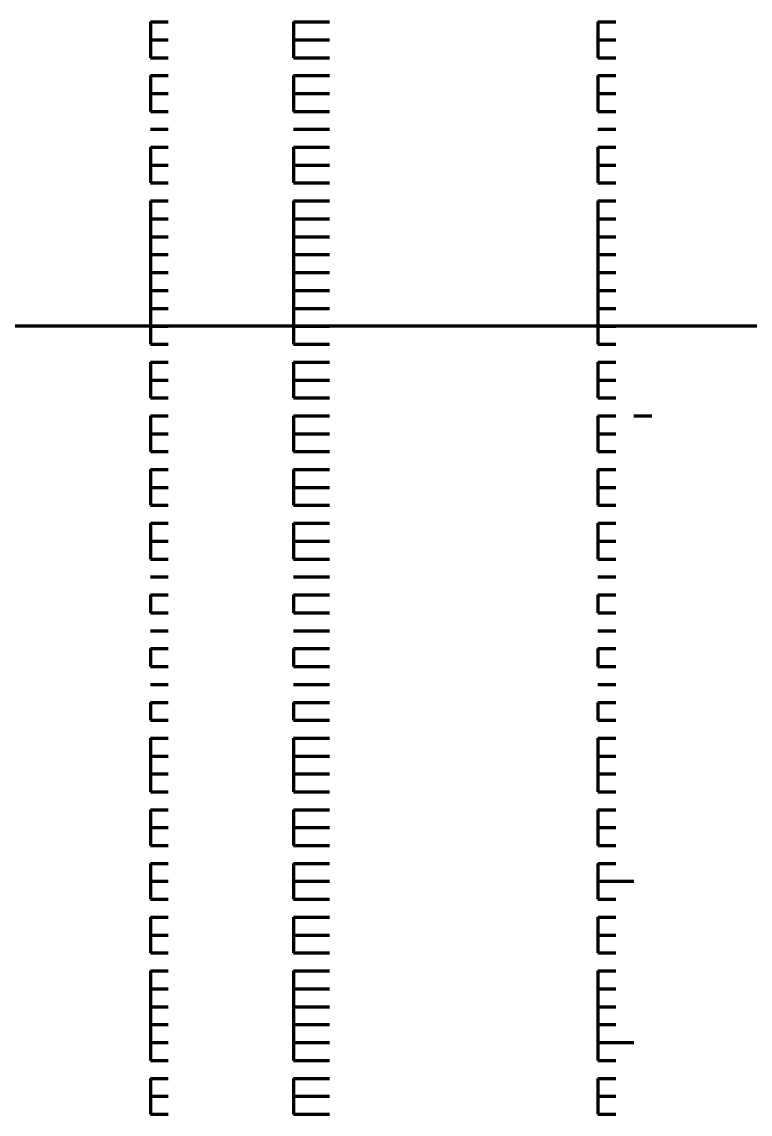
# Model space of a CAD drawing. Header units: inches. Extents: x 16 to 776, y 37 to 575.
# Drawn here: x 667.14 to 673.92, y 328.5 to 338.67 of the extents above; entities that cross this region are included whole.
import ezdxf

# ---------------------------------------------------------------- set-up
doc = ezdxf.new("R2010")
doc.units = ezdxf.units.IN
doc.header["$MEASUREMENT"] = 0
doc.layers.add('P', color=250, linetype='CONTINUOUS', lineweight=100)

msp = doc.modelspace()

# ---------------------------------------------------------------- linework, layer by layer
at = {"layer": 'P', "color": 0, "linetype": 'Continuous'}
for points in [[(668.333, 338.667), (668.333, 338.667)], [(668.333, 338.667), (668.5, 338.667)], [(668.333, 338.667), (668.333, 338.5)], [(668.333, 338.667), (668.5, 338.667)], [(668.333, 338.667), (668.333, 338.667)], [(669.667, 338.667), (669.833, 338.667)], [(669.667, 338.667), (669.667, 338.5)], [(669.667, 338.667), (669.833, 338.667)], [(669.833, 338.667), (670, 338.667)], [(669.833, 338.667), (670, 338.667)], [(672.5, 338.667), (672.667, 338.667)], [(672.5, 338.667), (672.5, 338.5)], [(672.5, 338.667), (672.667, 338.667)], [(672.667, 338.667), (672.667, 338.667)], [(672.667, 338.667), (672.667, 338.667)], [(668.333, 338.5), (668.333, 338.5)], [(668.333, 338.5), (668.5, 338.5)], [(668.333, 338.5), (668.333, 338.333)], [(668.333, 338.5), (668.5, 338.5)], [(668.333, 338.5), (668.333, 338.5)], [(669.667, 338.5), (669.833, 338.5)], [(669.667, 338.5), (669.667, 338.333)], [(669.667, 338.5), (669.833, 338.5)], [(669.833, 338.5), (670, 338.5)], [(669.833, 338.5), (670, 338.5)], [(672.5, 338.5), (672.667, 338.5)], [(672.5, 338.5), (672.5, 338.333)], [(672.5, 338.5), (672.667, 338.5)], [(672.667, 338.5), (672.667, 338.5)], [(672.667, 338.5), (672.667, 338.5)], [(668.333, 338.333), (668.333, 338.333)], [(668.333, 338.333), (668.5, 338.333)], [(668.333, 338.333), (668.333, 338.333)], [(668.333, 338.333), (668.333, 338.333)], [(668.333, 338.333), (668.5, 338.333)], [(668.333, 338.333), (668.5, 338.333)], [(668.333, 338.333), (668.333, 338.333)], [(668.333, 338.333), (668.5, 338.333)], [(668.333, 338.333), (668.333, 338.333)], [(669.667, 338.333), (669.833, 338.333)], [(669.667, 338.333), (669.667, 338.333)], [(669.667, 338.333), (669.833, 338.333)], [(669.667, 338.333), (669.833, 338.333)], [(669.667, 338.333), (669.833, 338.333)], [(669.833, 338.333), (670, 338.333)], [(669.833, 338.333), (670, 338.333)], [(669.833, 338.333), (670, 338.333)], [(669.833, 338.333), (670, 338.333)], [(672.5, 338.333), (672.667, 338.333)], [(672.5, 338.333), (672.5, 338.333)], [(672.5, 338.333), (672.667, 338.333)], [(672.5, 338.333), (672.667, 338.333)], [(672.5, 338.333), (672.667, 338.333)], [(672.667, 338.333), (672.667, 338.333)], [(672.667, 338.333), (672.667, 338.333)], [(672.667, 338.333), (672.667, 338.333)], [(672.667, 338.333), (672.667, 338.333)], [(668.333, 338.167), (668.333, 338.167)], [(668.333, 338.167), (668.5, 338.167)], [(668.333, 338.167), (668.333, 338)], [(668.333, 338.167), (668.5, 338.167)], [(668.333, 338.167), (668.333, 338.167)], [(669.667, 338.167), (669.833, 338.167)], [(669.667, 338.167), (669.667, 338)], [(669.667, 338.167), (669.833, 338.167)], [(669.833, 338.167), (670, 338.167)], [(669.833, 338.167), (670, 338.167)], [(672.5, 338.167), (672.667, 338.167)], [(672.5, 338.167), (672.5, 338)], [(672.5, 338.167), (672.667, 338.167)], [(672.667, 338.167), (672.667, 338.167)], [(672.667, 338.167), (672.667, 338.167)], [(668.333, 338), (668.333, 338)], [(668.333, 338), (668.5, 338)], [(668.333, 338), (668.333, 338)], [(668.333, 338), (668.333, 338)], [(668.333, 338), (668.5, 338)], [(668.333, 338), (668.5, 338)], [(668.333, 338), (668.333, 338)], [(668.333, 338), (668.333, 337.833)], [(668.333, 338), (668.5, 338)], [(668.333, 338), (668.333, 338)], [(669.667, 338), (669.833, 338)], [(669.667, 338), (669.667, 338)], [(669.667, 338), (669.833, 338)], [(669.667, 338), (669.833, 338)], [(669.667, 338), (669.667, 337.833)], [(669.667, 338), (669.833, 338)], [(669.833, 338), (670, 338)], [(669.833, 338), (670, 338)], [(669.833, 338), (670, 338)], [(669.833, 338), (670, 338)], [(672.5, 338), (672.667, 338)], [(672.5, 338), (672.5, 338)], [(672.5, 338), (672.667, 338)], [(672.5, 338), (672.667, 338)], [(672.5, 338), (672.5, 337.833)], [(672.5, 338), (672.667, 338)], [(672.667, 338), (672.667, 338)], [(672.667, 338), (672.667, 338)], [(672.667, 338), (672.667, 338)], [(672.667, 338), (672.667, 338)], [(668.333, 337.833), (668.333, 337.833)], [(668.333, 337.833), (668.5, 337.833)], [(668.333, 337.833), (668.5, 337.833)], [(668.333, 337.833), (668.333, 337.833)], [(668.333, 337.833), (668.5, 337.833)], [(668.333, 337.833), (668.333, 337.833)], [(669.667, 337.833), (669.833, 337.833)], [(669.667, 337.833), (669.833, 337.833)], [(669.667, 337.833), (669.833, 337.833)], [(669.833, 337.833), (670, 337.833)], [(669.833, 337.833), (670, 337.833)], [(669.833, 337.833), (670, 337.833)], [(672.5, 337.833), (672.667, 337.833)], [(672.5, 337.833), (672.667, 337.833)], [(672.5, 337.833), (672.667, 337.833)], [(672.667, 337.833), (672.667, 337.833)], [(672.667, 337.833), (672.667, 337.833)], [(672.667, 337.833), (672.667, 337.833)], [(668.333, 337.667), (668.333, 337.667)], [(668.333, 337.667), (668.5, 337.667)], [(668.333, 337.667), (668.333, 337.667)], [(668.333, 337.667), (668.5, 337.667)], [(668.333, 337.667), (668.5, 337.667)], [(668.333, 337.667), (668.333, 337.667)], [(669.667, 337.667), (669.833, 337.667)], [(669.667, 337.667), (669.833, 337.667)], [(669.667, 337.667), (669.833, 337.667)], [(669.833, 337.667), (670, 337.667)], [(669.833, 337.667), (670, 337.667)], [(669.833, 337.667), (670, 337.667)], [(672.5, 337.667), (672.667, 337.667)], [(672.5, 337.667), (672.667, 337.667)], [(672.5, 337.667), (672.667, 337.667)], [(672.667, 337.667), (672.667, 337.667)], [(672.667, 337.667), (672.667, 337.667)], [(672.667, 337.667), (672.667, 337.667)], [(668.333, 337.5), (668.333, 337.5)], [(668.333, 337.5), (668.5, 337.5)], [(668.333, 337.5), (668.333, 337.5)], [(668.333, 337.5), (668.333, 337.5)], [(668.333, 337.5), (668.5, 337.5)], [(668.333, 337.5), (668.5, 337.5)], [(668.333, 337.5), (668.333, 337.5)], [(668.333, 337.5), (668.333, 337.333)], [(668.333, 337.5), (668.5, 337.5)], [(668.333, 337.5), (668.333, 337.5)], [(669.667, 337.5), (669.833, 337.5)], [(669.667, 337.5), (669.667, 337.5)], [(669.667, 337.5), (669.833, 337.5)], [(669.667, 337.5), (669.833, 337.5)], [(669.667, 337.5), (669.667, 337.333)], [(669.667, 337.5), (669.833, 337.5)], [(669.833, 337.5), (670, 337.5)], [(669.833, 337.5), (670, 337.5)], [(669.833, 337.5), (670, 337.5)], [(669.833, 337.5), (670, 337.5)], [(672.5, 337.5), (672.667, 337.5)], [(672.5, 337.5), (672.5, 337.5)], [(672.5, 337.5), (672.667, 337.5)], [(672.5, 337.5), (672.667, 337.5)], [(672.5, 337.5), (672.5, 337.333)], [(672.5, 337.5), (672.667, 337.5)], [(672.667, 337.5), (672.667, 337.5)], [(672.667, 337.5), (672.667, 337.5)], [(672.667, 337.5), (672.667, 337.5)], [(672.667, 337.5), (672.667, 337.5)], [(668.333, 337.333), (668.333, 337.333)], [(668.333, 337.333), (668.5, 337.333)], [(668.333, 337.333), (668.333, 337.167)], [(668.333, 337.333), (668.5, 337.333)], [(668.333, 337.333), (668.333, 337.333)], [(669.667, 337.333), (669.833, 337.333)], [(669.667, 337.333), (669.667, 337.167)], [(669.667, 337.333), (669.833, 337.333)], [(669.833, 337.333), (670, 337.333)], [(669.833, 337.333), (670, 337.333)], [(672.5, 337.333), (672.667, 337.333)], [(672.5, 337.333), (672.5, 337.167)], [(672.5, 337.333), (672.667, 337.333)], [(672.667, 337.333), (672.667, 337.333)], [(672.667, 337.333), (672.667, 337.333)], [(668.333, 337.167), (668.333, 337.167)], [(668.333, 337.167), (668.5, 337.167)], [(668.333, 337.167), (668.5, 337.167)], [(668.333, 337.167), (668.333, 337.167)], [(669.667, 337.167), (669.833, 337.167)], [(669.667, 337.167), (669.833, 337.167)], [(669.833, 337.167), (670, 337.167)], [(669.833, 337.167), (670, 337.167)], [(672.5, 337.167), (672.667, 337.167)], [(672.5, 337.167), (672.667, 337.167)], [(672.667, 337.167), (672.667, 337.167)], [(672.667, 337.167), (672.667, 337.167)], [(668.333, 337), (668.333, 337)], [(668.333, 337), (668.5, 337)], [(668.333, 337), (668.333, 337)], [(668.333, 337), (668.333, 337)], [(668.333, 337), (668.5, 337)], [(668.333, 337), (668.5, 337)], [(668.333, 337), (668.333, 337)], [(668.333, 337), (668.333, 336.833)], [(668.333, 337), (668.5, 337)], [(668.333, 337), (668.333, 337)], [(669.667, 337), (669.833, 337)], [(669.667, 337), (669.667, 337)], [(669.667, 337), (669.833, 337)], [(669.667, 337), (669.833, 337)], [(669.667, 337), (669.667, 336.833)], [(669.667, 337), (669.833, 337)], [(669.833, 337), (670, 337)], [(669.833, 337), (670, 337)], [(669.833, 337), (670, 337)], [(669.833, 337), (670, 337)], [(672.5, 337), (672.667, 337)], [(672.5, 337), (672.5, 337)], [(672.5, 337), (672.667, 337)], [(672.5, 337), (672.667, 337)], [(672.5, 337), (672.5, 336.833)], [(672.5, 337), (672.667, 337)], [(672.667, 337), (672.667, 337)], [(672.667, 337), (672.667, 337)], [(672.667, 337), (672.667, 337)], [(672.667, 337), (672.667, 337)], [(668.333, 336.833), (668.333, 336.833)], [(668.333, 336.833), (668.5, 336.833)], [(668.333, 336.833), (668.333, 336.667)], [(668.333, 336.833), (668.5, 336.833)], [(668.333, 336.833), (668.333, 336.833)], [(669.667, 336.833), (669.833, 336.833)], [(669.667, 336.833), (669.667, 336.667)], [(669.667, 336.833), (669.833, 336.833)], [(669.833, 336.833), (670, 336.833)], [(669.833, 336.833), (670, 336.833)], [(672.5, 336.833), (672.667, 336.833)], [(672.5, 336.833), (672.5, 336.667)], [(672.5, 336.833), (672.667, 336.833)], [(672.667, 336.833), (672.667, 336.833)], [(672.667, 336.833), (672.667, 336.833)], [(668.333, 336.667), (668.333, 336.667)], [(668.333, 336.667), (668.5, 336.667)], [(668.333, 336.667), (668.333, 336.667)], [(668.333, 336.667), (668.5, 336.667)], [(668.333, 336.667), (668.5, 336.667)], [(668.333, 336.667), (668.333, 336.667)], [(668.333, 336.667), (668.333, 336.5)], [(668.333, 336.667), (668.5, 336.667)], [(668.333, 336.667), (668.333, 336.667)], [(669.667, 336.667), (669.833, 336.667)], [(669.667, 336.667), (669.833, 336.667)], [(669.667, 336.667), (669.833, 336.667)], [(669.667, 336.667), (669.667, 336.5)], [(669.667, 336.667), (669.833, 336.667)], [(669.833, 336.667), (670, 336.667)], [(669.833, 336.667), (670, 336.667)], [(669.833, 336.667), (670, 336.667)], [(669.833, 336.667), (670, 336.667)], [(672.5, 336.667), (672.667, 336.667)], [(672.5, 336.667), (672.667, 336.667)], [(672.5, 336.667), (672.667, 336.667)], [(672.5, 336.667), (672.5, 336.5)], [(672.5, 336.667), (672.667, 336.667)], [(672.667, 336.667), (672.667, 336.667)], [(672.667, 336.667), (672.667, 336.667)], [(672.667, 336.667), (672.667, 336.667)], [(672.667, 336.667), (672.667, 336.667)], [(668.333, 336.5), (668.333, 336.5)], [(668.333, 336.5), (668.5, 336.5)], [(668.333, 336.5), (668.333, 336.333)], [(668.333, 336.5), (668.5, 336.5)], [(668.333, 336.5), (668.333, 336.5)], [(669.667, 336.5), (669.833, 336.5)], [(669.667, 336.5), (669.667, 336.333)], [(669.667, 336.5), (669.833, 336.5)], [(669.833, 336.5), (670, 336.5)], [(669.833, 336.5), (670, 336.5)], [(672.5, 336.5), (672.667, 336.5)], [(672.5, 336.5), (672.5, 336.333)], [(672.5, 336.5), (672.667, 336.5)], [(672.667, 336.5), (672.667, 336.5)], [(672.667, 336.5), (672.667, 336.5)], [(668.333, 336.333), (668.333, 336.333)], [(668.333, 336.333), (668.5, 336.333)], [(668.333, 336.333), (668.333, 336.167)], [(668.333, 336.333), (668.5, 336.333)], [(668.333, 336.333), (668.333, 336.333)], [(669.667, 336.333), (669.833, 336.333)], [(669.667, 336.333), (669.667, 336.167)], [(669.667, 336.333), (669.833, 336.333)], [(669.833, 336.333), (670, 336.333)], [(669.833, 336.333), (670, 336.333)], [(672.5, 336.333), (672.667, 336.333)], [(672.5, 336.333), (672.5, 336.167)], [(672.5, 336.333), (672.667, 336.333)], [(672.667, 336.333), (672.667, 336.333)], [(672.667, 336.333), (672.667, 336.333)], [(668.333, 336.167), (668.333, 336.167)], [(668.333, 336.167), (668.5, 336.167)], [(668.333, 336.167), (668.333, 336.167)], [(668.333, 336.167), (668.5, 336.167)], [(668.333, 336.167), (668.5, 336.167)], [(668.333, 336.167), (668.333, 336.167)], [(668.333, 336.167), (668.333, 336)], [(668.333, 336.167), (668.5, 336.167)], [(668.333, 336.167), (668.333, 336.167)], [(669.667, 336.167), (669.833, 336.167)], [(669.667, 336.167), (669.833, 336.167)], [(669.667, 336.167), (669.833, 336.167)], [(669.667, 336.167), (669.667, 336)], [(669.667, 336.167), (669.833, 336.167)], [(669.833, 336.167), (670, 336.167)], [(669.833, 336.167), (670, 336.167)], [(669.833, 336.167), (670, 336.167)], [(669.833, 336.167), (670, 336.167)], [(672.5, 336.167), (672.667, 336.167)], [(672.5, 336.167), (672.667, 336.167)], [(672.5, 336.167), (672.667, 336.167)], [(672.5, 336.167), (672.5, 336)], [(672.5, 336.167), (672.667, 336.167)], [(672.667, 336.167), (672.667, 336.167)], [(672.667, 336.167), (672.667, 336.167)], [(672.667, 336.167), (672.667, 336.167)], [(672.667, 336.167), (672.667, 336.167)], [(668.333, 336), (668.333, 336)], [(668.333, 336), (668.5, 336)], [(668.333, 336), (668.333, 335.833)], [(668.333, 336), (668.5, 336)], [(668.333, 336), (668.333, 336)], [(669.667, 336), (669.833, 336)], [(669.667, 336), (669.667, 335.833)], [(669.667, 336), (669.833, 336)], [(669.833, 336), (670, 336)], [(669.833, 336), (670, 336)], [(672.5, 336), (672.667, 336)], [(672.5, 336), (672.5, 335.833)], [(672.5, 336), (672.667, 336)], [(672.667, 336), (672.667, 336)], [(672.667, 336), (672.667, 336)], [(685, 335.833), (603.333, 335.833)], [(668.333, 335.833), (668.333, 335.833)], [(668.333, 335.833), (668.5, 335.833)], [(668.333, 335.833), (668.333, 335.833)], [(668.333, 335.833), (668.333, 335.833)], [(668.333, 335.833), (668.5, 335.833)], [(668.333, 335.833), (668.5, 335.833)], [(668.333, 335.833), (668.333, 335.833)], [(668.333, 335.833), (668.333, 335.667)], [(668.333, 335.833), (668.5, 335.833)], [(668.333, 335.833), (668.333, 335.833)], [(669.667, 335.833), (669.833, 335.833)], [(669.667, 335.833), (669.667, 335.833)], [(669.667, 335.833), (669.833, 335.833)], [(669.667, 335.833), (669.833, 335.833)], [(669.667, 335.833), (669.667, 335.667)], [(669.667, 335.833), (669.833, 335.833)], [(669.833, 335.833), (670, 335.833)], [(669.833, 335.833), (670, 335.833)], [(669.833, 335.833), (670, 335.833)], [(669.833, 335.833), (670, 335.833)], [(672.5, 335.833), (672.667, 335.833)], [(672.5, 335.833), (672.5, 335.833)], [(672.5, 335.833), (672.667, 335.833)], [(672.5, 335.833), (672.667, 335.833)], [(672.5, 335.833), (672.5, 335.667)], [(672.5, 335.833), (672.667, 335.833)], [(672.667, 335.833), (672.667, 335.833)], [(672.667, 335.833), (672.667, 335.833)], [(672.667, 335.833), (672.667, 335.833)], [(672.667, 335.833), (672.667, 335.833)], [(668.333, 335.667), (668.333, 335.667)], [(668.333, 335.667), (668.5, 335.667)], [(668.333, 335.667), (668.5, 335.667)], [(668.333, 335.667), (668.333, 335.667)], [(669.667, 335.667), (669.833, 335.667)], [(669.667, 335.667), (669.833, 335.667)], [(669.833, 335.667), (670, 335.667)], [(669.833, 335.667), (670, 335.667)], [(672.5, 335.667), (672.667, 335.667)], [(672.5, 335.667), (672.667, 335.667)], [(672.667, 335.667), (672.667, 335.667)], [(672.667, 335.667), (672.667, 335.667)], [(668.333, 335.5), (668.333, 335.5)], [(668.333, 335.5), (668.5, 335.5)], [(668.333, 335.5), (668.333, 335.333)], [(668.333, 335.5), (668.5, 335.5)], [(668.333, 335.5), (668.333, 335.5)], [(669.667, 335.5), (669.833, 335.5)], [(669.667, 335.5), (669.667, 335.333)], [(669.667, 335.5), (669.833, 335.5)], [(669.833, 335.5), (670, 335.5)], [(669.833, 335.5), (670, 335.5)], [(672.5, 335.5), (672.667, 335.5)], [(672.5, 335.5), (672.5, 335.333)], [(672.5, 335.5), (672.667, 335.5)], [(672.667, 335.5), (672.667, 335.5)], [(672.667, 335.5), (672.667, 335.5)], [(668.333, 335.333), (668.333, 335.333)], [(668.333, 335.333), (668.5, 335.333)], [(668.333, 335.333), (668.333, 335.333)], [(668.333, 335.333), (668.333, 335.333)], [(668.333, 335.333), (668.5, 335.333)], [(668.333, 335.333), (668.5, 335.333)], [(668.333, 335.333), (668.333, 335.333)], [(668.333, 335.333), (668.333, 335.167)], [(668.333, 335.333), (668.5, 335.333)], [(668.333, 335.333), (668.333, 335.333)], [(669.667, 335.333), (669.833, 335.333)], [(669.667, 335.333), (669.667, 335.333)], [(669.667, 335.333), (669.833, 335.333)], [(669.667, 335.333), (669.833, 335.333)], [(669.667, 335.333), (669.667, 335.167)], [(669.667, 335.333), (669.833, 335.333)], [(669.833, 335.333), (670, 335.333)], [(669.833, 335.333), (670, 335.333)], [(669.833, 335.333), (670, 335.333)], [(669.833, 335.333), (670, 335.333)], [(672.5, 335.333), (672.667, 335.333)], [(672.5, 335.333), (672.5, 335.333)], [(672.5, 335.333), (672.667, 335.333)], [(672.5, 335.333), (672.667, 335.333)], [(672.5, 335.333), (672.5, 335.167)], [(672.5, 335.333), (672.667, 335.333)], [(672.667, 335.333), (672.667, 335.333)], [(672.667, 335.333), (672.667, 335.333)], [(672.667, 335.333), (672.667, 335.333)], [(672.667, 335.333), (672.667, 335.333)], [(668.333, 335.167), (668.333, 335.167)], [(668.333, 335.167), (668.5, 335.167)], [(668.333, 335.167), (668.5, 335.167)], [(668.333, 335.167), (668.333, 335.167)], [(669.667, 335.167), (669.833, 335.167)], [(669.667, 335.167), (669.833, 335.167)], [(669.833, 335.167), (670, 335.167)], [(669.833, 335.167), (670, 335.167)], [(672.5, 335.167), (672.667, 335.167)], [(672.5, 335.167), (672.667, 335.167)], [(672.667, 335.167), (672.667, 335.167)], [(672.667, 335.167), (672.667, 335.167)], [(668.333, 335), (668.333, 335)], [(668.333, 335), (668.5, 335)], [(668.333, 335), (668.333, 335)], [(668.333, 335), (668.333, 335)], [(668.333, 335), (668.5, 335)], [(668.333, 335), (668.5, 335)], [(668.333, 335), (668.333, 335)], [(668.333, 335), (668.333, 334.833)], [(668.333, 335), (668.5, 335)], [(668.333, 335), (668.333, 335)], [(669.667, 335), (669.833, 335)], [(669.667, 335), (669.667, 335)], [(669.667, 335), (669.833, 335)], [(669.667, 335), (669.833, 335)], [(669.667, 335), (669.667, 334.833)], [(669.667, 335), (669.833, 335)], [(669.833, 335), (670, 335)], [(669.833, 335), (670, 335)], [(669.833, 335), (670, 335)], [(669.833, 335), (670, 335)], [(672.5, 335), (672.667, 335)], [(672.5, 335), (672.5, 335)], [(672.5, 335), (672.667, 335)], [(672.5, 335), (672.667, 335)], [(672.5, 335), (672.5, 334.833)], [(672.5, 335), (672.667, 335)], [(672.667, 335), (672.667, 335)], [(672.667, 335), (672.667, 335)], [(672.667, 335), (672.667, 335)], [(672.667, 335), (672.667, 335)], [(672.833, 335), (673, 335)], [(668.333, 334.833), (668.333, 334.833)], [(668.333, 334.833), (668.5, 334.833)], [(668.333, 334.833), (668.333, 334.667)], [(668.333, 334.833), (668.5, 334.833)], [(668.333, 334.833), (668.333, 334.833)], [(669.667, 334.833), (669.833, 334.833)], [(669.667, 334.833), (669.667, 334.667)], [(669.667, 334.833), (669.833, 334.833)], [(669.833, 334.833), (670, 334.833)], [(669.833, 334.833), (670, 334.833)], [(672.5, 334.833), (672.667, 334.833)], [(672.5, 334.833), (672.5, 334.667)], [(672.5, 334.833), (672.667, 334.833)], [(672.667, 334.833), (672.667, 334.833)], [(672.667, 334.833), (672.667, 334.833)], [(668.333, 334.667), (668.333, 334.667)], [(668.333, 334.667), (668.5, 334.667)], [(668.333, 334.667), (668.5, 334.667)], [(668.333, 334.667), (668.333, 334.667)], [(669.667, 334.667), (669.833, 334.667)], [(669.667, 334.667), (669.833, 334.667)], [(669.833, 334.667), (670, 334.667)], [(669.833, 334.667), (670, 334.667)], [(672.5, 334.667), (672.667, 334.667)], [(672.5, 334.667), (672.667, 334.667)], [(672.667, 334.667), (672.667, 334.667)], [(672.667, 334.667), (672.667, 334.667)], [(668.333, 334.5), (668.333, 334.5)], [(668.333, 334.5), (668.5, 334.5)], [(668.333, 334.5), (668.333, 334.5)], [(668.333, 334.5), (668.333, 334.5)], [(668.333, 334.5), (668.5, 334.5)], [(668.333, 334.5), (668.5, 334.5)], [(668.333, 334.5), (668.333, 334.5)], [(668.333, 334.5), (668.333, 334.333)], [(668.333, 334.5), (668.5, 334.5)], [(668.333, 334.5), (668.333, 334.5)], [(669.667, 334.5), (669.833, 334.5)], [(669.667, 334.5), (669.667, 334.5)], [(669.667, 334.5), (669.833, 334.5)], [(669.667, 334.5), (669.833, 334.5)], [(669.667, 334.5), (669.667, 334.333)], [(669.667, 334.5), (669.833, 334.5)], [(669.833, 334.5), (670, 334.5)], [(669.833, 334.5), (670, 334.5)], [(669.833, 334.5), (670, 334.5)], [(669.833, 334.5), (670, 334.5)], [(672.5, 334.5), (672.667, 334.5)], [(672.5, 334.5), (672.5, 334.5)], [(672.5, 334.5), (672.667, 334.5)], [(672.5, 334.5), (672.667, 334.5)], [(672.5, 334.5), (672.5, 334.333)], [(672.5, 334.5), (672.667, 334.5)], [(672.667, 334.5), (672.667, 334.5)], [(672.667, 334.5), (672.667, 334.5)], [(672.667, 334.5), (672.667, 334.5)], [(672.667, 334.5), (672.667, 334.5)], [(668.333, 334.333), (668.333, 334.333)], [(668.333, 334.333), (668.5, 334.333)], [(668.333, 334.333), (668.333, 334.167)], [(668.333, 334.333), (668.5, 334.333)], [(668.333, 334.333), (668.333, 334.333)], [(669.667, 334.333), (669.833, 334.333)], [(669.667, 334.333), (669.667, 334.167)], [(669.667, 334.333), (669.833, 334.333)], [(669.833, 334.333), (670, 334.333)], [(669.833, 334.333), (670, 334.333)], [(672.5, 334.333), (672.667, 334.333)], [(672.5, 334.333), (672.5, 334.167)], [(672.5, 334.333), (672.667, 334.333)], [(672.667, 334.333), (672.667, 334.333)], [(672.667, 334.333), (672.667, 334.333)], [(668.333, 334.167), (668.333, 334.167)], [(668.333, 334.167), (668.5, 334.167)], [(668.333, 334.167), (668.5, 334.167)], [(668.333, 334.167), (668.333, 334.167)], [(669.667, 334.167), (669.833, 334.167)], [(669.667, 334.167), (669.833, 334.167)], [(669.833, 334.167), (670, 334.167)], [(669.833, 334.167), (670, 334.167)], [(672.5, 334.167), (672.667, 334.167)], [(672.5, 334.167), (672.667, 334.167)], [(672.667, 334.167), (672.667, 334.167)], [(672.667, 334.167), (672.667, 334.167)], [(668.333, 334), (668.333, 334)], [(668.333, 334), (668.5, 334)], [(668.333, 334), (668.333, 334)], [(668.333, 334), (668.333, 334)], [(668.333, 334), (668.5, 334)], [(668.333, 334), (668.5, 334)], [(668.333, 334), (668.333, 334)], [(668.333, 334), (668.333, 333.833)], [(668.333, 334), (668.5, 334)], [(668.333, 334), (668.333, 334)], [(669.667, 334), (669.833, 334)], [(669.667, 334), (669.667, 334)], [(669.667, 334), (669.833, 334)], [(669.667, 334), (669.833, 334)], [(669.667, 334), (669.667, 333.833)], [(669.667, 334), (669.833, 334)], [(669.833, 334), (670, 334)], [(669.833, 334), (670, 334)], [(669.833, 334), (670, 334)], [(669.833, 334), (670, 334)], [(672.5, 334), (672.667, 334)], [(672.5, 334), (672.5, 334)], [(672.5, 334), (672.667, 334)], [(672.5, 334), (672.667, 334)], [(672.5, 334), (672.5, 333.833)], [(672.5, 334), (672.667, 334)], [(672.667, 334), (672.667, 334)], [(672.667, 334), (672.667, 334)], [(672.667, 334), (672.667, 334)], [(672.667, 334), (672.667, 334)], [(668.333, 333.833), (668.333, 333.833)], [(668.333, 333.833), (668.5, 333.833)], [(668.333, 333.833), (668.333, 333.667)], [(668.333, 333.833), (668.5, 333.833)], [(668.333, 333.833), (668.333, 333.833)], [(669.667, 333.833), (669.833, 333.833)], [(669.667, 333.833), (669.667, 333.667)], [(669.667, 333.833), (669.833, 333.833)], [(669.833, 333.833), (670, 333.833)], [(669.833, 333.833), (670, 333.833)], [(672.5, 333.833), (672.667, 333.833)], [(672.5, 333.833), (672.5, 333.667)], [(672.5, 333.833), (672.667, 333.833)], [(672.667, 333.833), (672.667, 333.833)], [(672.667, 333.833), (672.667, 333.833)], [(668.333, 333.667), (668.333, 333.667)], [(668.333, 333.667), (668.5, 333.667)], [(668.333, 333.667), (668.333, 333.667)], [(668.333, 333.667), (668.333, 333.667)], [(668.333, 333.667), (668.5, 333.667)], [(668.333, 333.667), (668.5, 333.667)], [(668.333, 333.667), (668.333, 333.667)], [(668.333, 333.667), (668.5, 333.667)], [(668.333, 333.667), (668.333, 333.667)], [(668.333, 333.667), (668.5, 333.667)], [(668.333, 333.667), (668.333, 333.667)], [(669.667, 333.667), (669.833, 333.667)], [(669.667, 333.667), (669.667, 333.667)], [(669.667, 333.667), (669.833, 333.667)], [(669.667, 333.667), (669.833, 333.667)], [(669.667, 333.667), (669.833, 333.667)], [(669.667, 333.667), (669.833, 333.667)], [(669.833, 333.667), (670, 333.667)], [(669.833, 333.667), (670, 333.667)], [(669.833, 333.667), (670, 333.667)], [(669.833, 333.667), (670, 333.667)], [(669.833, 333.667), (670, 333.667)], [(672.5, 333.667), (672.667, 333.667)], [(672.5, 333.667), (672.5, 333.667)], [(672.5, 333.667), (672.667, 333.667)], [(672.5, 333.667), (672.667, 333.667)], [(672.5, 333.667), (672.667, 333.667)], [(672.5, 333.667), (672.667, 333.667)], [(672.667, 333.667), (672.667, 333.667)], [(672.667, 333.667), (672.667, 333.667)], [(672.667, 333.667), (672.667, 333.667)], [(672.667, 333.667), (672.667, 333.667)], [(672.667, 333.667), (672.667, 333.667)], [(668.333, 333.5), (668.333, 333.5)], [(668.333, 333.5), (668.5, 333.5)], [(668.333, 333.5), (668.333, 333.5)], [(668.333, 333.5), (668.5, 333.5)], [(668.333, 333.5), (668.5, 333.5)], [(668.333, 333.5), (668.333, 333.5)], [(669.667, 333.5), (669.833, 333.5)], [(669.667, 333.5), (669.833, 333.5)], [(669.667, 333.5), (669.833, 333.5)], [(669.833, 333.5), (670, 333.5)], [(669.833, 333.5), (670, 333.5)], [(669.833, 333.5), (670, 333.5)], [(672.5, 333.5), (672.667, 333.5)], [(672.5, 333.5), (672.667, 333.5)], [(672.5, 333.5), (672.667, 333.5)], [(672.667, 333.5), (672.667, 333.5)], [(672.667, 333.5), (672.667, 333.5)], [(672.667, 333.5), (672.667, 333.5)], [(668.333, 333.333), (668.333, 333.333)], [(668.333, 333.333), (668.333, 333.333)], [(668.333, 333.333), (668.5, 333.333)], [(668.333, 333.333), (668.333, 333.167)], [(668.333, 333.333), (668.5, 333.333)], [(668.333, 333.333), (668.333, 333.333)], [(669.667, 333.333), (669.833, 333.333)], [(669.667, 333.333), (669.667, 333.167)], [(669.667, 333.333), (669.833, 333.333)], [(669.833, 333.333), (670, 333.333)], [(669.833, 333.333), (670, 333.333)], [(672.5, 333.333), (672.667, 333.333)], [(672.5, 333.333), (672.5, 333.167)], [(672.5, 333.333), (672.667, 333.333)], [(672.667, 333.333), (672.667, 333.333)], [(672.667, 333.333), (672.667, 333.333)], [(668.333, 333.167), (668.333, 333.167)], [(668.333, 333.167), (668.5, 333.167)], [(668.333, 333.167), (668.333, 333.167)], [(668.333, 333.167), (668.333, 333.167)], [(668.333, 333.167), (668.5, 333.167)], [(668.333, 333.167), (668.5, 333.167)], [(668.333, 333.167), (668.333, 333.167)], [(668.333, 333.167), (668.5, 333.167)], [(668.333, 333.167), (668.333, 333.167)], [(668.333, 333.167), (668.5, 333.167)], [(668.333, 333.167), (668.333, 333.167)], [(669.667, 333.167), (669.833, 333.167)], [(669.667, 333.167), (669.667, 333.167)], [(669.667, 333.167), (669.833, 333.167)], [(669.667, 333.167), (669.833, 333.167)], [(669.667, 333.167), (669.833, 333.167)], [(669.667, 333.167), (669.833, 333.167)], [(669.833, 333.167), (670, 333.167)], [(669.833, 333.167), (670, 333.167)], [(669.833, 333.167), (670, 333.167)], [(669.833, 333.167), (670, 333.167)], [(669.833, 333.167), (670, 333.167)], [(672.5, 333.167), (672.667, 333.167)], [(672.5, 333.167), (672.5, 333.167)], [(672.5, 333.167), (672.667, 333.167)], [(672.5, 333.167), (672.667, 333.167)], [(672.5, 333.167), (672.667, 333.167)], [(672.5, 333.167), (672.667, 333.167)], [(672.667, 333.167), (672.667, 333.167)], [(672.667, 333.167), (672.667, 333.167)], [(672.667, 333.167), (672.667, 333.167)], [(672.667, 333.167), (672.667, 333.167)], [(672.667, 333.167), (672.667, 333.167)], [(668.333, 333), (668.333, 333)], [(668.333, 333), (668.5, 333)], [(668.333, 333), (668.333, 333)], [(668.333, 333), (668.5, 333)], [(668.333, 333), (668.5, 333)], [(668.333, 333), (668.333, 333)], [(669.667, 333), (669.833, 333)], [(669.667, 333), (669.833, 333)], [(669.667, 333), (669.833, 333)], [(669.833, 333), (670, 333)], [(669.833, 333), (670, 333)], [(669.833, 333), (670, 333)], [(672.5, 333), (672.667, 333)], [(672.5, 333), (672.667, 333)], [(672.5, 333), (672.667, 333)], [(672.667, 333), (672.667, 333)], [(672.667, 333), (672.667, 333)], [(672.667, 333), (672.667, 333)], [(668.333, 332.833), (668.333, 332.833)], [(668.333, 332.833), (668.5, 332.833)], [(668.333, 332.833), (668.333, 332.833)], [(668.333, 332.833), (668.333, 332.833)], [(668.333, 332.833), (668.5, 332.833)], [(668.333, 332.833), (668.5, 332.833)], [(668.333, 332.833), (668.333, 332.833)], [(668.333, 332.833), (668.333, 332.667)], [(668.333, 332.833), (668.5, 332.833)], [(668.333, 332.833), (668.333, 332.833)], [(669.667, 332.833), (669.833, 332.833)], [(669.667, 332.833), (669.667, 332.833)], [(669.667, 332.833), (669.833, 332.833)], [(669.667, 332.833), (669.833, 332.833)], [(669.667, 332.833), (669.667, 332.667)], [(669.667, 332.833), (669.833, 332.833)], [(669.833, 332.833), (670, 332.833)], [(669.833, 332.833), (670, 332.833)], [(669.833, 332.833), (670, 332.833)], [(669.833, 332.833), (670, 332.833)], [(672.5, 332.833), (672.667, 332.833)], [(672.5, 332.833), (672.5, 332.833)], [(672.5, 332.833), (672.667, 332.833)], [(672.5, 332.833), (672.667, 332.833)], [(672.5, 332.833), (672.5, 332.667)], [(672.5, 332.833), (672.667, 332.833)], [(672.667, 332.833), (672.667, 332.833)], [(672.667, 332.833), (672.667, 332.833)], [(672.667, 332.833), (672.667, 332.833)], [(672.667, 332.833), (672.667, 332.833)], [(668.333, 332.667), (668.333, 332.667)], [(668.333, 332.667), (668.5, 332.667)], [(668.333, 332.667), (668.5, 332.667)], [(668.333, 332.667), (668.333, 332.667)], [(668.333, 332.667), (668.5, 332.667)], [(668.333, 332.667), (668.333, 332.667)], [(669.667, 332.667), (669.833, 332.667)], [(669.667, 332.667), (669.833, 332.667)], [(669.667, 332.667), (669.833, 332.667)], [(669.833, 332.667), (670, 332.667)], [(669.833, 332.667), (670, 332.667)], [(669.833, 332.667), (670, 332.667)], [(672.5, 332.667), (672.667, 332.667)], [(672.5, 332.667), (672.667, 332.667)], [(672.5, 332.667), (672.667, 332.667)], [(672.667, 332.667), (672.667, 332.667)], [(672.667, 332.667), (672.667, 332.667)], [(672.667, 332.667), (672.667, 332.667)], [(668.333, 332.5), (668.333, 332.5)], [(668.333, 332.5), (668.5, 332.5)], [(668.333, 332.5), (668.333, 332.5)], [(668.333, 332.5), (668.5, 332.5)], [(668.333, 332.5), (668.5, 332.5)], [(668.333, 332.5), (668.333, 332.5)], [(669.667, 332.5), (669.833, 332.5)], [(669.667, 332.5), (669.833, 332.5)], [(669.667, 332.5), (669.833, 332.5)], [(669.833, 332.5), (670, 332.5)], [(669.833, 332.5), (670, 332.5)], [(669.833, 332.5), (670, 332.5)], [(672.5, 332.5), (672.667, 332.5)], [(672.5, 332.5), (672.667, 332.5)], [(672.5, 332.5), (672.667, 332.5)], [(672.667, 332.5), (672.667, 332.5)], [(672.667, 332.5), (672.667, 332.5)], [(672.667, 332.5), (672.667, 332.5)], [(668.333, 332.333), (668.333, 332.333)], [(668.333, 332.333), (668.5, 332.333)], [(668.333, 332.333), (668.333, 332.333)], [(668.333, 332.333), (668.333, 332.333)], [(668.333, 332.333), (668.5, 332.333)], [(668.333, 332.333), (668.5, 332.333)], [(668.333, 332.333), (668.333, 332.333)], [(668.333, 332.333), (668.333, 332.167)], [(668.333, 332.333), (668.5, 332.333)], [(668.333, 332.333), (668.333, 332.333)], [(669.667, 332.333), (669.833, 332.333)], [(669.667, 332.333), (669.667, 332.333)], [(669.667, 332.333), (669.833, 332.333)], [(669.667, 332.333), (669.833, 332.333)], [(669.667, 332.333), (669.667, 332.167)], [(669.667, 332.333), (669.833, 332.333)], [(669.833, 332.333), (670, 332.333)], [(669.833, 332.333), (670, 332.333)], [(669.833, 332.333), (670, 332.333)], [(669.833, 332.333), (670, 332.333)], [(672.5, 332.333), (672.667, 332.333)], [(672.5, 332.333), (672.5, 332.333)], [(672.5, 332.333), (672.667, 332.333)], [(672.5, 332.333), (672.667, 332.333)], [(672.5, 332.333), (672.5, 332.167)], [(672.5, 332.333), (672.667, 332.333)], [(672.667, 332.333), (672.667, 332.333)], [(672.667, 332.333), (672.667, 332.333)], [(672.667, 332.333), (672.667, 332.333)], [(672.667, 332.333), (672.667, 332.333)], [(668.333, 332.167), (668.333, 332.167)], [(668.333, 332.167), (668.5, 332.167)], [(668.333, 332.167), (668.5, 332.167)], [(668.333, 332.167), (668.333, 332.167)], [(668.333, 332.167), (668.5, 332.167)], [(668.333, 332.167), (668.333, 332.167)], [(669.667, 332.167), (669.833, 332.167)], [(669.667, 332.167), (669.833, 332.167)], [(669.667, 332.167), (669.833, 332.167)], [(669.833, 332.167), (670, 332.167)], [(669.833, 332.167), (670, 332.167)], [(669.833, 332.167), (670, 332.167)], [(672.5, 332.167), (672.667, 332.167)], [(672.5, 332.167), (672.667, 332.167)], [(672.5, 332.167), (672.667, 332.167)], [(672.667, 332.167), (672.667, 332.167)], [(672.667, 332.167), (672.667, 332.167)], [(672.667, 332.167), (672.667, 332.167)], [(668.333, 332), (668.333, 332)], [(668.333, 332), (668.5, 332)], [(668.333, 332), (668.333, 332)], [(668.333, 332), (668.5, 332)], [(668.333, 332), (668.333, 332)], [(668.333, 332), (668.5, 332)], [(668.333, 332), (668.5, 332)], [(668.333, 332), (668.333, 332)], [(668.333, 332), (668.333, 331.833)], [(668.333, 332), (668.5, 332)], [(668.333, 332), (668.333, 332)], [(669.667, 332), (669.833, 332)], [(669.667, 332), (669.833, 332)], [(669.667, 332), (669.833, 332)], [(669.667, 332), (669.833, 332)], [(669.667, 332), (669.667, 331.833)], [(669.667, 332), (669.833, 332)], [(669.833, 332), (670, 332)], [(669.833, 332), (670, 332)], [(669.833, 332), (670, 332)], [(669.833, 332), (670, 332)], [(669.833, 332), (670, 332)], [(672.5, 332), (672.667, 332)], [(672.5, 332), (672.667, 332)], [(672.5, 332), (672.667, 332)], [(672.5, 332), (672.667, 332)], [(672.5, 332), (672.5, 331.833)], [(672.5, 332), (672.667, 332)], [(672.667, 332), (672.667, 332)], [(672.667, 332), (672.667, 332)], [(672.667, 332), (672.667, 332)], [(672.667, 332), (672.667, 332)], [(672.667, 332), (672.667, 332)], [(668.333, 331.833), (668.333, 331.833)], [(668.333, 331.833), (668.5, 331.833)], [(668.333, 331.833), (668.333, 331.667)], [(668.333, 331.833), (668.5, 331.833)], [(668.333, 331.833), (668.333, 331.833)], [(669.667, 331.833), (669.833, 331.833)], [(669.667, 331.833), (669.667, 331.667)], [(669.667, 331.833), (669.833, 331.833)], [(669.833, 331.833), (670, 331.833)], [(669.833, 331.833), (670, 331.833)], [(672.5, 331.833), (672.667, 331.833)], [(672.5, 331.833), (672.5, 331.667)], [(672.5, 331.833), (672.667, 331.833)], [(672.667, 331.833), (672.667, 331.833)], [(672.667, 331.833), (672.667, 331.833)], [(668.333, 331.667), (668.333, 331.667)], [(668.333, 331.667), (668.5, 331.667)], [(668.333, 331.667), (668.333, 331.5)], [(668.333, 331.667), (668.5, 331.667)], [(668.333, 331.667), (668.333, 331.667)], [(669.667, 331.667), (669.833, 331.667)], [(669.667, 331.667), (669.667, 331.5)], [(669.667, 331.667), (669.833, 331.667)], [(669.833, 331.667), (670, 331.667)], [(669.833, 331.667), (670, 331.667)], [(672.5, 331.667), (672.667, 331.667)], [(672.5, 331.667), (672.5, 331.5)], [(672.5, 331.667), (672.667, 331.667)], [(672.667, 331.667), (672.667, 331.667)], [(672.667, 331.667), (672.667, 331.667)], [(668.333, 331.5), (668.333, 331.5)], [(668.333, 331.5), (668.5, 331.5)], [(668.333, 331.5), (668.333, 331.5)], [(668.333, 331.5), (668.333, 331.5)], [(668.333, 331.5), (668.5, 331.5)], [(668.333, 331.5), (668.5, 331.5)], [(668.333, 331.5), (668.333, 331.5)], [(668.333, 331.5), (668.5, 331.5)], [(668.333, 331.5), (668.333, 331.5)], [(669.667, 331.5), (669.833, 331.5)], [(669.667, 331.5), (669.667, 331.5)], [(669.667, 331.5), (669.833, 331.5)], [(669.667, 331.5), (669.833, 331.5)], [(669.667, 331.5), (669.833, 331.5)], [(669.833, 331.5), (670, 331.5)], [(669.833, 331.5), (670, 331.5)], [(669.833, 331.5), (670, 331.5)], [(669.833, 331.5), (670, 331.5)], [(672.5, 331.5), (672.667, 331.5)], [(672.5, 331.5), (672.5, 331.5)], [(672.5, 331.5), (672.667, 331.5)], [(672.5, 331.5), (672.667, 331.5)], [(672.5, 331.5), (672.667, 331.5)], [(672.667, 331.5), (672.667, 331.5)], [(672.667, 331.5), (672.667, 331.5)], [(672.667, 331.5), (672.667, 331.5)], [(672.667, 331.5), (672.667, 331.5)], [(668.333, 331.333), (668.333, 331.333)], [(668.333, 331.333), (668.5, 331.333)], [(668.333, 331.333), (668.333, 331.167)], [(668.333, 331.333), (668.5, 331.333)], [(668.333, 331.333), (668.333, 331.333)], [(669.667, 331.333), (669.833, 331.333)], [(669.667, 331.333), (669.667, 331.167)], [(669.667, 331.333), (669.833, 331.333)], [(669.833, 331.333), (670, 331.333)], [(669.833, 331.333), (670, 331.333)], [(672.5, 331.333), (672.667, 331.333)], [(672.5, 331.333), (672.5, 331.167)], [(672.5, 331.333), (672.667, 331.333)], [(672.667, 331.333), (672.667, 331.333)], [(672.667, 331.333), (672.667, 331.333)], [(668.333, 331.167), (668.333, 331.167)], [(668.333, 331.167), (668.5, 331.167)], [(668.333, 331.167), (668.333, 331)], [(668.333, 331.167), (668.5, 331.167)], [(668.333, 331.167), (668.333, 331.167)], [(669.667, 331.167), (669.833, 331.167)], [(669.667, 331.167), (669.667, 331)], [(669.667, 331.167), (669.833, 331.167)], [(669.833, 331.167), (670, 331.167)], [(669.833, 331.167), (670, 331.167)], [(672.5, 331.167), (672.667, 331.167)], [(672.5, 331.167), (672.5, 331)], [(672.5, 331.167), (672.667, 331.167)], [(672.667, 331.167), (672.667, 331.167)], [(672.667, 331.167), (672.667, 331.167)], [(668.333, 331), (668.333, 331)], [(668.333, 331), (668.5, 331)], [(668.333, 331), (668.333, 331)], [(668.333, 331), (668.333, 331)], [(668.333, 331), (668.5, 331)], [(668.333, 331), (668.5, 331)], [(668.333, 331), (668.333, 331)], [(668.333, 331), (668.5, 331)], [(668.333, 331), (668.333, 331)], [(669.667, 331), (669.833, 331)], [(669.667, 331), (669.667, 331)], [(669.667, 331), (669.833, 331)], [(669.667, 331), (669.833, 331)], [(669.667, 331), (669.833, 331)], [(669.833, 331), (670, 331)], [(669.833, 331), (670, 331)], [(669.833, 331), (670, 331)], [(669.833, 331), (670, 331)], [(672.5, 331), (672.667, 331)], [(672.5, 331), (672.5, 331)], [(672.5, 331), (672.667, 331)], [(672.5, 331), (672.667, 331)], [(672.5, 331), (672.667, 331)], [(672.667, 331), (672.667, 331)], [(672.667, 331), (672.667, 331)], [(672.667, 331), (672.667, 331)], [(672.667, 331), (672.667, 331)], [(668.333, 330.833), (668.333, 330.833)], [(668.333, 330.833), (668.5, 330.833)], [(668.333, 330.833), (668.333, 330.667)], [(668.333, 330.833), (668.5, 330.833)], [(668.333, 330.833), (668.333, 330.833)], [(669.667, 330.833), (669.833, 330.833)], [(669.667, 330.833), (669.667, 330.667)], [(669.667, 330.833), (669.833, 330.833)], [(669.833, 330.833), (670, 330.833)], [(669.833, 330.833), (670, 330.833)], [(672.5, 330.833), (672.667, 330.833)], [(672.5, 330.833), (672.5, 330.667)], [(672.5, 330.833), (672.667, 330.833)], [(672.667, 330.833), (672.667, 330.833)], [(672.667, 330.833), (672.667, 330.833)], [(668.333, 330.667), (668.333, 330.667)], [(668.333, 330.667), (668.5, 330.667)], [(668.333, 330.667), (668.333, 330.667)], [(668.333, 330.667), (668.333, 330.667)], [(668.333, 330.667), (668.5, 330.667)], [(668.333, 330.667), (668.5, 330.667)], [(668.333, 330.667), (668.333, 330.667)], [(668.333, 330.667), (668.333, 330.5)], [(668.333, 330.667), (668.5, 330.667)], [(668.333, 330.667), (668.333, 330.667)], [(669.667, 330.667), (669.833, 330.667)], [(669.667, 330.667), (669.667, 330.667)], [(669.667, 330.667), (669.833, 330.667)], [(669.667, 330.667), (669.833, 330.667)], [(669.667, 330.667), (669.667, 330.5)], [(669.667, 330.667), (669.833, 330.667)], [(669.833, 330.667), (670, 330.667)], [(669.833, 330.667), (670, 330.667)], [(669.833, 330.667), (670, 330.667)], [(669.833, 330.667), (670, 330.667)], [(672.5, 330.667), (672.667, 330.667)], [(672.5, 330.667), (672.5, 330.667)], [(672.5, 330.667), (672.667, 330.667)], [(672.5, 330.667), (672.667, 330.667)], [(672.5, 330.667), (672.5, 330.5)], [(672.5, 330.667), (672.667, 330.667)], [(672.667, 330.667), (672.833, 330.667)], [(672.667, 330.667), (672.667, 330.667)], [(672.667, 330.667), (672.667, 330.667)], [(672.667, 330.667), (672.667, 330.667)], [(672.667, 330.667), (672.667, 330.667)], [(668.333, 330.5), (668.333, 330.5)], [(668.333, 330.5), (668.5, 330.5)], [(668.333, 330.5), (668.5, 330.5)], [(668.333, 330.5), (668.333, 330.5)], [(669.667, 330.5), (669.833, 330.5)], [(669.667, 330.5), (669.833, 330.5)], [(669.833, 330.5), (670, 330.5)], [(669.833, 330.5), (670, 330.5)], [(672.5, 330.5), (672.667, 330.5)], [(672.5, 330.5), (672.667, 330.5)], [(672.667, 330.5), (672.667, 330.5)], [(672.667, 330.5), (672.667, 330.5)], [(668.333, 330.333), (668.333, 330.333)], [(668.333, 330.333), (668.5, 330.333)], [(668.333, 330.333), (668.333, 330.167)], [(668.333, 330.333), (668.5, 330.333)], [(668.333, 330.333), (668.333, 330.333)], [(669.667, 330.333), (669.833, 330.333)], [(669.667, 330.333), (669.667, 330.167)], [(669.667, 330.333), (669.833, 330.333)], [(669.833, 330.333), (670, 330.333)], [(669.833, 330.333), (670, 330.333)], [(672.5, 330.333), (672.667, 330.333)], [(672.5, 330.333), (672.5, 330.167)], [(672.5, 330.333), (672.667, 330.333)], [(672.667, 330.333), (672.667, 330.333)], [(672.667, 330.333), (672.667, 330.333)], [(668.333, 330.167), (668.333, 330.167)], [(668.333, 330.167), (668.5, 330.167)], [(668.333, 330.167), (668.333, 330.167)], [(668.333, 330.167), (668.333, 330.167)], [(668.333, 330.167), (668.5, 330.167)], [(668.333, 330.167), (668.5, 330.167)], [(668.333, 330.167), (668.333, 330.167)], [(668.333, 330.167), (668.333, 330)], [(668.333, 330.167), (668.5, 330.167)], [(668.333, 330.167), (668.333, 330.167)], [(669.667, 330.167), (669.833, 330.167)], [(669.667, 330.167), (669.667, 330.167)], [(669.667, 330.167), (669.833, 330.167)], [(669.667, 330.167), (669.833, 330.167)], [(669.667, 330.167), (669.667, 330)], [(669.667, 330.167), (669.833, 330.167)], [(669.833, 330.167), (670, 330.167)], [(669.833, 330.167), (670, 330.167)], [(669.833, 330.167), (670, 330.167)], [(669.833, 330.167), (670, 330.167)], [(672.5, 330.167), (672.667, 330.167)], [(672.5, 330.167), (672.5, 330.167)], [(672.5, 330.167), (672.667, 330.167)], [(672.5, 330.167), (672.667, 330.167)], [(672.5, 330.167), (672.5, 330)], [(672.5, 330.167), (672.667, 330.167)], [(672.667, 330.167), (672.667, 330.167)], [(672.667, 330.167), (672.667, 330.167)], [(672.667, 330.167), (672.667, 330.167)], [(672.667, 330.167), (672.667, 330.167)], [(668.333, 330), (668.333, 330)], [(668.333, 330), (668.5, 330)], [(668.333, 330), (668.5, 330)], [(668.333, 330), (668.333, 330)], [(668.333, 330), (668.5, 330)], [(668.333, 330), (668.333, 330)], [(669.667, 330), (669.833, 330)], [(669.667, 330), (669.833, 330)], [(669.667, 330), (669.833, 330)], [(669.833, 330), (670, 330)], [(669.833, 330), (670, 330)], [(669.833, 330), (670, 330)], [(672.5, 330), (672.667, 330)], [(672.5, 330), (672.667, 330)], [(672.5, 330), (672.667, 330)], [(672.667, 330), (672.667, 330)], [(672.667, 330), (672.667, 330)], [(672.667, 330), (672.667, 330)], [(668.333, 329.833), (668.333, 329.833)], [(668.333, 329.833), (668.5, 329.833)], [(668.333, 329.833), (668.333, 329.833)], [(668.333, 329.833), (668.5, 329.833)], [(668.333, 329.833), (668.333, 329.833)], [(668.333, 329.833), (668.5, 329.833)], [(668.333, 329.833), (668.5, 329.833)], [(668.333, 329.833), (668.333, 329.833)], [(668.333, 329.833), (668.333, 329.667)], [(668.333, 329.833), (668.5, 329.833)], [(668.333, 329.833), (668.333, 329.833)], [(669.667, 329.833), (669.833, 329.833)], [(669.667, 329.833), (669.833, 329.833)], [(669.667, 329.833), (669.833, 329.833)], [(669.667, 329.833), (669.833, 329.833)], [(669.667, 329.833), (669.667, 329.667)], [(669.667, 329.833), (669.833, 329.833)], [(669.833, 329.833), (670, 329.833)], [(669.833, 329.833), (670, 329.833)], [(669.833, 329.833), (670, 329.833)], [(669.833, 329.833), (670, 329.833)], [(669.833, 329.833), (670, 329.833)], [(672.5, 329.833), (672.667, 329.833)], [(672.5, 329.833), (672.667, 329.833)], [(672.5, 329.833), (672.667, 329.833)], [(672.5, 329.833), (672.667, 329.833)], [(672.5, 329.833), (672.5, 329.667)], [(672.5, 329.833), (672.667, 329.833)], [(672.667, 329.833), (672.667, 329.833)], [(672.667, 329.833), (672.667, 329.833)], [(672.667, 329.833), (672.667, 329.833)], [(672.667, 329.833), (672.667, 329.833)], [(672.667, 329.833), (672.667, 329.833)], [(668.333, 329.667), (668.333, 329.667)], [(668.333, 329.667), (668.5, 329.667)], [(668.333, 329.667), (668.333, 329.5)], [(668.333, 329.667), (668.5, 329.667)], [(668.333, 329.667), (668.333, 329.667)], [(669.667, 329.667), (669.833, 329.667)], [(669.667, 329.667), (669.667, 329.5)], [(669.667, 329.667), (669.833, 329.667)], [(669.833, 329.667), (670, 329.667)], [(669.833, 329.667), (670, 329.667)], [(672.5, 329.667), (672.667, 329.667)], [(672.5, 329.667), (672.5, 329.5)], [(672.5, 329.667), (672.667, 329.667)], [(672.667, 329.667), (672.667, 329.667)], [(672.667, 329.667), (672.667, 329.667)], [(668.333, 329.5), (668.5, 329.5)], [(668.333, 329.5), (668.333, 329.5)], [(668.333, 329.5), (668.5, 329.5)], [(668.333, 329.5), (668.333, 329.333)], [(668.333, 329.5), (668.5, 329.5)], [(668.333, 329.5), (668.333, 329.5)], [(669.667, 329.5), (669.833, 329.5)], [(669.667, 329.5), (669.667, 329.333)], [(669.667, 329.5), (669.833, 329.5)], [(669.833, 329.5), (670, 329.5)], [(669.833, 329.5), (670, 329.5)], [(672.5, 329.5), (672.667, 329.5)], [(672.5, 329.5), (672.5, 329.333)], [(672.5, 329.5), (672.667, 329.5)], [(672.667, 329.5), (672.667, 329.5)], [(672.667, 329.5), (672.667, 329.5)], [(668.333, 329.333), (668.333, 329.333)], [(668.333, 329.333), (668.5, 329.333)], [(668.333, 329.333), (668.333, 329.333)], [(668.333, 329.333), (668.5, 329.333)], [(668.333, 329.333), (668.5, 329.333)], [(668.333, 329.333), (668.333, 329.333)], [(668.333, 329.333), (668.333, 329.167)], [(668.333, 329.333), (668.5, 329.333)], [(668.333, 329.333), (668.333, 329.333)], [(669.667, 329.333), (669.833, 329.333)], [(669.667, 329.333), (669.833, 329.333)], [(669.667, 329.333), (669.833, 329.333)], [(669.667, 329.333), (669.667, 329.167)], [(669.667, 329.333), (669.833, 329.333)], [(669.833, 329.333), (670, 329.333)], [(669.833, 329.333), (670, 329.333)], [(669.833, 329.333), (670, 329.333)], [(669.833, 329.333), (670, 329.333)], [(672.5, 329.333), (672.667, 329.333)], [(672.5, 329.333), (672.667, 329.333)], [(672.5, 329.333), (672.667, 329.333)], [(672.5, 329.333), (672.5, 329.167)], [(672.5, 329.333), (672.667, 329.333)], [(672.667, 329.333), (672.667, 329.333)], [(672.667, 329.333), (672.667, 329.333)], [(672.667, 329.333), (672.667, 329.333)], [(672.667, 329.333), (672.667, 329.333)], [(668.333, 329.167), (668.333, 329.167)], [(668.333, 329.167), (668.5, 329.167)], [(668.333, 329.167), (668.333, 329)], [(668.333, 329.167), (668.5, 329.167)], [(668.333, 329.167), (668.333, 329.167)], [(669.667, 329.167), (669.833, 329.167)], [(669.667, 329.167), (669.667, 329)], [(669.667, 329.167), (669.833, 329.167)], [(669.833, 329.167), (670, 329.167)], [(669.833, 329.167), (670, 329.167)], [(672.5, 329.167), (672.667, 329.167)], [(672.5, 329.167), (672.5, 329)], [(672.5, 329.167), (672.667, 329.167)], [(672.667, 329.167), (672.833, 329.167)], [(672.667, 329.167), (672.667, 329.167)], [(672.667, 329.167), (672.667, 329.167)], [(668.333, 329), (668.333, 329)], [(668.333, 329), (668.5, 329)], [(668.333, 329), (668.333, 329)], [(668.333, 329), (668.333, 329)], [(668.333, 329), (668.5, 329)], [(668.333, 329), (668.5, 329)], [(668.333, 329), (668.333, 329)], [(668.333, 329), (668.5, 329)], [(668.333, 329), (668.333, 329)], [(669.667, 329), (669.833, 329)], [(669.667, 329), (669.667, 329)], [(669.667, 329), (669.833, 329)], [(669.667, 329), (669.833, 329)], [(669.667, 329), (669.833, 329)], [(669.833, 329), (670, 329)], [(669.833, 329), (670, 329)], [(669.833, 329), (670, 329)], [(669.833, 329), (670, 329)], [(672.5, 329), (672.667, 329)], [(672.5, 329), (672.5, 329)], [(672.5, 329), (672.667, 329)], [(672.5, 329), (672.667, 329)], [(672.5, 329), (672.667, 329)], [(672.667, 329), (672.667, 329)], [(672.667, 329), (672.667, 329)], [(672.667, 329), (672.667, 329)], [(672.667, 329), (672.667, 329)], [(668.333, 328.833), (668.333, 328.833)], [(668.333, 328.833), (668.5, 328.833)], [(668.333, 328.833), (668.333, 328.667)], [(668.333, 328.833), (668.5, 328.833)], [(668.333, 328.833), (668.333, 328.833)], [(669.667, 328.833), (669.833, 328.833)], [(669.667, 328.833), (669.667, 328.667)], [(669.667, 328.833), (669.833, 328.833)], [(669.833, 328.833), (670, 328.833)], [(669.833, 328.833), (670, 328.833)], [(672.5, 328.833), (672.667, 328.833)], [(672.5, 328.833), (672.5, 328.667)], [(672.5, 328.833), (672.667, 328.833)], [(672.667, 328.833), (672.667, 328.833)], [(672.667, 328.833), (672.667, 328.833)], [(668.333, 328.667), (668.333, 328.667)], [(668.333, 328.667), (668.5, 328.667)], [(668.333, 328.667), (668.333, 328.5)], [(668.333, 328.667), (668.5, 328.667)], [(668.333, 328.667), (668.333, 328.667)], [(669.667, 328.667), (669.833, 328.667)], [(669.667, 328.667), (669.667, 328.5)], [(669.667, 328.667), (669.833, 328.667)], [(669.833, 328.667), (670, 328.667)], [(669.833, 328.667), (670, 328.667)], [(672.5, 328.667), (672.667, 328.667)], [(672.5, 328.667), (672.5, 328.5)], [(672.5, 328.667), (672.667, 328.667)], [(672.667, 328.667), (672.667, 328.667)], [(672.667, 328.667), (672.667, 328.667)], [(668.333, 328.5), (668.333, 328.5)], [(668.333, 328.5), (668.5, 328.5)], [(668.333, 328.5), (668.333, 328.5)], [(668.333, 328.5), (668.333, 328.5)], [(668.333, 328.5), (668.5, 328.5)], [(668.333, 328.5), (668.5, 328.5)], [(668.333, 328.5), (668.333, 328.5)], [(668.333, 328.5), (668.5, 328.5)], [(668.333, 328.5), (668.333, 328.5)], [(669.667, 328.5), (669.833, 328.5)], [(669.667, 328.5), (669.667, 328.5)], [(669.667, 328.5), (669.833, 328.5)], [(669.667, 328.5), (669.833, 328.5)], [(669.667, 328.5), (669.833, 328.5)], [(669.833, 328.5), (670, 328.5)], [(669.833, 328.5), (670, 328.5)], [(669.833, 328.5), (670, 328.5)], [(669.833, 328.5), (670, 328.5)], [(672.5, 328.5), (672.667, 328.5)], [(672.5, 328.5), (672.5, 328.5)], [(672.5, 328.5), (672.667, 328.5)], [(672.5, 328.5), (672.667, 328.5)], [(672.5, 328.5), (672.667, 328.5)], [(672.667, 328.5), (672.667, 328.5)], [(672.667, 328.5), (672.667, 328.5)], [(672.667, 328.5), (672.667, 328.5)], [(672.667, 328.5), (672.667, 328.5)]]:
    msp.add_lwpolyline(points, dxfattribs=at)

doc.saveas('drawing.dxf')
